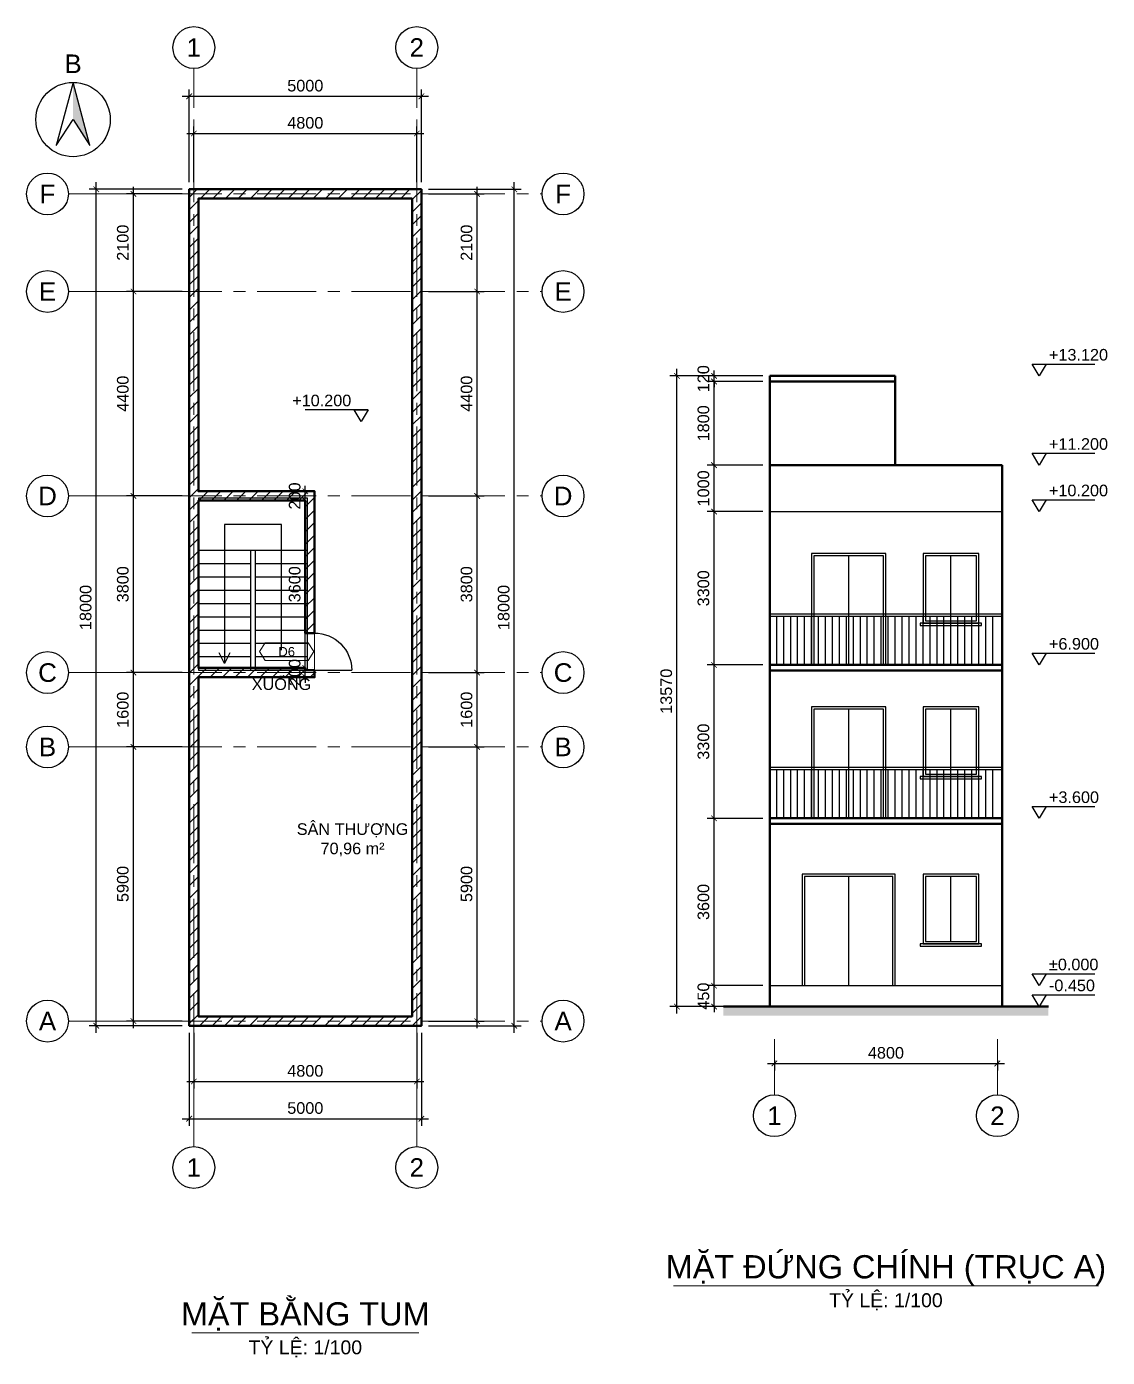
# Model space of a CAD drawing. Header units: millimetres. Extents: x -4035 to 257357, y -7136 to 22735.
# Drawn here: x 44500 to 67768, y -7136 to 21500 of the extents above; entities that cross this region are included whole.
import ezdxf
from ezdxf.enums import TextEntityAlignment as Align

# ---------------------------------------------------------------- set-up
doc = ezdxf.new("R2010")
doc.units = ezdxf.units.MM
doc.header["$LTSCALE"] = 40
doc.linetypes.add('CENTER', pattern=[50.8, 31.75, -6.35, 6.35, -6.35])
for name, color, linetype, lineweight in [('A-ANNO-DIMS', 1, 'Continuous', 18), ('A-ANNO-ROOM', 7, 'Continuous', 25), ('A-ANNO-SYMB', 7, 'Continuous', 25), ('A-ANNO-TEXT', 7, 'Continuous', 18), ('A-DOOR', 3, 'Continuous', 25), ('A-ELEV', 7, 'Continuous', 25), ('A-ELEV-OTLN', 7, 'Continuous', 50), ('A-FLOR-STRS', 6, 'Continuous', 25), ('A-SECT-PATT', 8, 'Continuous', 9), ('A-WALL', 7, 'Continuous', 50), ('A-WALL-PATT', 8, 'Continuous', 9), ('S-GRID', 1, 'CENTER', 18), ('S-GRID-IDEN', 7, 'Continuous', 25)]:
    doc.layers.add(name, color=color, linetype=linetype, lineweight=lineweight)
doc.layers.add('A-AREA', color=30, linetype='Continuous', lineweight=9, plot=False)
doc.styles.add('MCP-ARIAL', font='arial.ttf')
doc.dimstyles.new('MCP-1-100', dxfattribs={"dimscale": 100, "dimtxt": 2.5, "dimasz": 1.2, "dimexe": 1.5, "dimexo": 1.5, "dimgap": 1, "dimtad": 1, "dimdec": 0, "dimdsep": 46, "dimtxsty": 'MCP-ARIAL', "dimblk": 'ARCHTICK', "dimblk1": 'ARCHTICK', "dimblk2": 'ARCHTICK', "dimcen": 0.09, "dimdle": 1.5, "dimclrd": 256, "dimclre": 256, "dimclrt": 256, "dimadec": 0, "dimazin": 0, "dimtfac": 1, "dimtdec": 4, "dimtix": 1, "dimtmove": 2, "dimatfit": 3, "dimfxl": 1, "dimtolj": 1, "dimtzin": 0, "dimarcsym": 0})

# ---------------------------------------------------------------- blocks, each defined once
blk = doc.blocks.new('MCP_CUA_DI_800')
blk.add_line((0, 0), (0, 800))
blk.add_arc((0, 0), 800, 359.9964, 90.0036)
at = {"style": 'MCP-ARIAL', "flags": 1}
for tag, p in [('MA', (400, -100)), ('LOAI', (400, -220)), ('RONG', (400, -340))]:
    blk.add_attdef(tag, p, '', height=80, dxfattribs=at)
blk = doc.blocks.new('MCP_THE_LG_3')
blk.add_lwpolyline([(-5.85, 0), (-4.65, 1.9), (4.65, 1.9), (5.85, 0), (4.65, -1.9), (-4.65, -1.9)], close=True)
at = {"style": 'MCP-ARIAL'}
blk.add_attdef('MA', text='', height=2, dxfattribs=at).set_placement((0, 0), align=Align.MIDDLE_CENTER)
blk = doc.blocks.new('_ArchTick')
at = {"color": 0, "linetype": 'ByBlock', "const_width": 0.15}
blk.add_lwpolyline([(-0.5, -0.5), (0.5, 0.5)], dxfattribs=at)
blk = doc.blocks.new('*D128')
at = {"layer": 'A-ANNO-DIMS', "lineweight": -2, "transparency": 16777216}
for p, q in [((48100, -150), (48100, -1350)), ((52900, -150), (52900, -1350)), ((47950, -1200), (53050, -1200))]:
    blk.add_line(p, q, dxfattribs=at)
at = {"layer": 'Defpoints', "color": 0, "transparency": 16777216}
for p in [(48100, 0), (52900, 0), (52900, -1200)]:
    blk.add_point(p, dxfattribs=at)
at = {"layer": 'A-ANNO-DIMS', "lineweight": -2, "transparency": 16777216, "xscale": 120, "yscale": 120, "zscale": 120, "rotation": 180}
blk.add_blockref('_ArchTick', (48100, -1200), dxfattribs=at)
at = {"layer": 'A-ANNO-DIMS', "lineweight": -2, "transparency": 16777216, "xscale": 120, "yscale": 120, "zscale": 120}
blk.add_blockref('_ArchTick', (52900, -1200), dxfattribs=at)
at = {"layer": 'A-ANNO-DIMS', "transparency": 16777216, "insert": (50500, -972), "char_height": 250, "attachment_point": 5, "style": 'MCP-ARIAL'}
blk.add_mtext('\\A1;4800', dxfattribs=at)
blk = doc.blocks.new('*D129')
at = {"layer": 'A-ANNO-DIMS', "lineweight": -2, "transparency": 16777216}
for p, q in [((48000, -150), (48000, -2150)), ((53000, -150), (53000, -2150)), ((47850, -2000), (53150, -2000))]:
    blk.add_line(p, q, dxfattribs=at)
at = {"layer": 'Defpoints', "color": 0, "transparency": 16777216}
for p in [(48000, 0), (53000, 0), (53000, -2000)]:
    blk.add_point(p, dxfattribs=at)
at = {"layer": 'A-ANNO-DIMS', "lineweight": -2, "transparency": 16777216, "xscale": 120, "yscale": 120, "zscale": 120, "rotation": 180}
blk.add_blockref('_ArchTick', (48000, -2000), dxfattribs=at)
at = {"layer": 'A-ANNO-DIMS', "lineweight": -2, "transparency": 16777216, "xscale": 120, "yscale": 120, "zscale": 120}
blk.add_blockref('_ArchTick', (53000, -2000), dxfattribs=at)
at = {"layer": 'A-ANNO-DIMS', "transparency": 16777216, "insert": (50500, -1772), "char_height": 250, "attachment_point": 5, "style": 'MCP-ARIAL'}
blk.add_mtext('\\A1;5000', dxfattribs=at)
blk = doc.blocks.new('*D130')
at = {"layer": 'A-ANNO-DIMS', "lineweight": -2, "transparency": 16777216}
for p, q in [((46800, -50), (46800, 6150)), ((47850, 6000), (46650, 6000)), ((47850, 100), (46650, 100))]:
    blk.add_line(p, q, dxfattribs=at)
at = {"layer": 'Defpoints', "color": 0, "transparency": 16777216}
for p in [(46800, 6000), (48000, 6000), (48000, 100)]:
    blk.add_point(p, dxfattribs=at)
at = {"layer": 'A-ANNO-DIMS', "lineweight": -2, "transparency": 16777216, "xscale": 120, "yscale": 120, "zscale": 120}
for p, rotation in [((46800, 6000), 90), ((46800, 100), 270)]:
    blk.add_blockref('_ArchTick', p, dxfattribs=dict(at, rotation=rotation))
at = {"layer": 'A-ANNO-DIMS', "transparency": 16777216, "insert": (46572, 3050), "char_height": 250, "attachment_point": 5, "rotation": 90, "style": 'MCP-ARIAL'}
blk.add_mtext('\\A1;5900', dxfattribs=at)
blk = doc.blocks.new('*D131')
at = {"layer": 'A-ANNO-DIMS', "lineweight": -2, "transparency": 16777216}
for p, q in [((46800, 5850), (46800, 7750)), ((47850, 7600), (46650, 7600)), ((47850, 6000), (46650, 6000))]:
    blk.add_line(p, q, dxfattribs=at)
at = {"layer": 'Defpoints', "color": 0, "transparency": 16777216}
for p in [(46800, 7600), (48000, 7600), (48000, 6000)]:
    blk.add_point(p, dxfattribs=at)
at = {"layer": 'A-ANNO-DIMS', "lineweight": -2, "transparency": 16777216, "xscale": 120, "yscale": 120, "zscale": 120}
for p, rotation in [((46800, 7600), 90), ((46800, 6000), 270)]:
    blk.add_blockref('_ArchTick', p, dxfattribs=dict(at, rotation=rotation))
at = {"layer": 'A-ANNO-DIMS', "transparency": 16777216, "insert": (46572, 6800), "char_height": 250, "attachment_point": 5, "rotation": 90, "style": 'MCP-ARIAL'}
blk.add_mtext('\\A1;1600', dxfattribs=at)
blk = doc.blocks.new('*D132')
at = {"layer": 'A-ANNO-DIMS', "lineweight": -2, "transparency": 16777216}
for p, q in [((46800, 7450), (46800, 11550)), ((47850, 11400), (46650, 11400)), ((47850, 7600), (46650, 7600))]:
    blk.add_line(p, q, dxfattribs=at)
at = {"layer": 'Defpoints', "color": 0, "transparency": 16777216}
for p in [(46800, 11400), (48000, 11400), (48000, 7600)]:
    blk.add_point(p, dxfattribs=at)
at = {"layer": 'A-ANNO-DIMS', "lineweight": -2, "transparency": 16777216, "xscale": 120, "yscale": 120, "zscale": 120}
for p, rotation in [((46800, 11400), 90), ((46800, 7600), 270)]:
    blk.add_blockref('_ArchTick', p, dxfattribs=dict(at, rotation=rotation))
at = {"layer": 'A-ANNO-DIMS', "transparency": 16777216, "insert": (46572, 9500), "char_height": 250, "attachment_point": 5, "rotation": 90, "style": 'MCP-ARIAL'}
blk.add_mtext('\\A1;3800', dxfattribs=at)
blk = doc.blocks.new('*D133')
at = {"layer": 'A-ANNO-DIMS', "lineweight": -2, "transparency": 16777216}
for p, q in [((47850, 15800), (46650, 15800)), ((46800, 11250), (46800, 15950)), ((47850, 11400), (46650, 11400))]:
    blk.add_line(p, q, dxfattribs=at)
at = {"layer": 'Defpoints', "color": 0, "transparency": 16777216}
for p in [(46800, 15800), (48000, 15800), (48000, 11400)]:
    blk.add_point(p, dxfattribs=at)
at = {"layer": 'A-ANNO-DIMS', "lineweight": -2, "transparency": 16777216, "xscale": 120, "yscale": 120, "zscale": 120}
for p, rotation in [((46800, 15800), 90), ((46800, 11400), 270)]:
    blk.add_blockref('_ArchTick', p, dxfattribs=dict(at, rotation=rotation))
at = {"layer": 'A-ANNO-DIMS', "transparency": 16777216, "insert": (46572, 13600), "char_height": 250, "attachment_point": 5, "rotation": 90, "style": 'MCP-ARIAL'}
blk.add_mtext('\\A1;4400', dxfattribs=at)
blk = doc.blocks.new('*D134')
at = {"layer": 'A-ANNO-DIMS', "lineweight": -2, "transparency": 16777216}
for p, q in [((46800, 15650), (46800, 18050)), ((47850, 17900), (46650, 17900)), ((47850, 15800), (46650, 15800))]:
    blk.add_line(p, q, dxfattribs=at)
at = {"layer": 'Defpoints', "color": 0, "transparency": 16777216}
for p in [(46800, 17900), (48000, 17900), (48000, 15800)]:
    blk.add_point(p, dxfattribs=at)
at = {"layer": 'A-ANNO-DIMS', "lineweight": -2, "transparency": 16777216, "xscale": 120, "yscale": 120, "zscale": 120}
for p, rotation in [((46800, 17900), 90), ((46800, 15800), 270)]:
    blk.add_blockref('_ArchTick', p, dxfattribs=dict(at, rotation=rotation))
at = {"layer": 'A-ANNO-DIMS', "transparency": 16777216, "insert": (46572, 16850), "char_height": 250, "attachment_point": 5, "rotation": 90, "style": 'MCP-ARIAL'}
blk.add_mtext('\\A1;2100', dxfattribs=at)
blk = doc.blocks.new('*D135')
at = {"layer": 'A-ANNO-DIMS', "lineweight": -2, "transparency": 16777216}
for p, q in [((46000, -150), (46000, 18150)), ((47850, 18000), (45850, 18000)), ((47850, 0), (45850, 0))]:
    blk.add_line(p, q, dxfattribs=at)
at = {"layer": 'Defpoints', "color": 0, "transparency": 16777216}
for p in [(46000, 18000), (48000, 18000), (48000, 0)]:
    blk.add_point(p, dxfattribs=at)
at = {"layer": 'A-ANNO-DIMS', "lineweight": -2, "transparency": 16777216, "xscale": 120, "yscale": 120, "zscale": 120}
for p, rotation in [((46000, 18000), 90), ((46000, 0), 270)]:
    blk.add_blockref('_ArchTick', p, dxfattribs=dict(at, rotation=rotation))
at = {"layer": 'A-ANNO-DIMS', "transparency": 16777216, "insert": (45772, 9000), "char_height": 250, "attachment_point": 5, "rotation": 90, "style": 'MCP-ARIAL'}
blk.add_mtext('\\A1;18000', dxfattribs=at)
blk = doc.blocks.new('*D136')
at = {"layer": 'A-ANNO-DIMS', "lineweight": -2, "transparency": 16777216}
for p, q in [((47950, 19200), (53050, 19200)), ((48100, 18150), (48100, 19350)), ((52900, 18150), (52900, 19350))]:
    blk.add_line(p, q, dxfattribs=at)
at = {"layer": 'Defpoints', "color": 0, "transparency": 16777216}
for p in [(52900, 19200), (48100, 18000), (52900, 18000)]:
    blk.add_point(p, dxfattribs=at)
at = {"layer": 'A-ANNO-DIMS', "lineweight": -2, "transparency": 16777216, "xscale": 120, "yscale": 120, "zscale": 120, "rotation": 180}
blk.add_blockref('_ArchTick', (48100, 19200), dxfattribs=at)
at = {"layer": 'A-ANNO-DIMS', "lineweight": -2, "transparency": 16777216, "xscale": 120, "yscale": 120, "zscale": 120}
blk.add_blockref('_ArchTick', (52900, 19200), dxfattribs=at)
at = {"layer": 'A-ANNO-DIMS', "transparency": 16777216, "insert": (50500, 19428), "char_height": 250, "attachment_point": 5, "style": 'MCP-ARIAL'}
blk.add_mtext('\\A1;4800', dxfattribs=at)
blk = doc.blocks.new('*D137')
at = {"layer": 'A-ANNO-DIMS', "lineweight": -2, "transparency": 16777216}
for p, q in [((48000, 18150), (48000, 20150)), ((53000, 18150), (53000, 20150)), ((47850, 20000), (53150, 20000))]:
    blk.add_line(p, q, dxfattribs=at)
at = {"layer": 'Defpoints', "color": 0, "transparency": 16777216}
for p in [(53000, 20000), (48000, 18000), (53000, 18000)]:
    blk.add_point(p, dxfattribs=at)
at = {"layer": 'A-ANNO-DIMS', "lineweight": -2, "transparency": 16777216, "xscale": 120, "yscale": 120, "zscale": 120, "rotation": 180}
blk.add_blockref('_ArchTick', (48000, 20000), dxfattribs=at)
at = {"layer": 'A-ANNO-DIMS', "lineweight": -2, "transparency": 16777216, "xscale": 120, "yscale": 120, "zscale": 120}
blk.add_blockref('_ArchTick', (53000, 20000), dxfattribs=at)
at = {"layer": 'A-ANNO-DIMS', "transparency": 16777216, "insert": (50500, 20228), "char_height": 250, "attachment_point": 5, "style": 'MCP-ARIAL'}
blk.add_mtext('\\A1;5000', dxfattribs=at)
blk = doc.blocks.new('*D138')
at = {"layer": 'A-ANNO-DIMS', "lineweight": -2, "transparency": 16777216}
for p, q in [((54200, -50), (54200, 6150)), ((53150, 6000), (54350, 6000)), ((53150, 100), (54350, 100))]:
    blk.add_line(p, q, dxfattribs=at)
at = {"layer": 'Defpoints', "color": 0, "transparency": 16777216}
for p in [(53000, 6000), (54200, 6000), (53000, 100)]:
    blk.add_point(p, dxfattribs=at)
at = {"layer": 'A-ANNO-DIMS', "lineweight": -2, "transparency": 16777216, "xscale": 120, "yscale": 120, "zscale": 120}
for p, rotation in [((54200, 6000), 90), ((54200, 100), 270)]:
    blk.add_blockref('_ArchTick', p, dxfattribs=dict(at, rotation=rotation))
at = {"layer": 'A-ANNO-DIMS', "transparency": 16777216, "insert": (53972, 3050), "char_height": 250, "attachment_point": 5, "rotation": 90, "style": 'MCP-ARIAL'}
blk.add_mtext('\\A1;5900', dxfattribs=at)
blk = doc.blocks.new('*D139')
at = {"layer": 'A-ANNO-DIMS', "lineweight": -2, "transparency": 16777216}
for p, q in [((54200, 5850), (54200, 7750)), ((53150, 7600), (54350, 7600)), ((53150, 6000), (54350, 6000))]:
    blk.add_line(p, q, dxfattribs=at)
at = {"layer": 'Defpoints', "color": 0, "transparency": 16777216}
for p in [(53000, 7600), (54200, 7600), (53000, 6000)]:
    blk.add_point(p, dxfattribs=at)
at = {"layer": 'A-ANNO-DIMS', "lineweight": -2, "transparency": 16777216, "xscale": 120, "yscale": 120, "zscale": 120}
for p, rotation in [((54200, 7600), 90), ((54200, 6000), 270)]:
    blk.add_blockref('_ArchTick', p, dxfattribs=dict(at, rotation=rotation))
at = {"layer": 'A-ANNO-DIMS', "transparency": 16777216, "insert": (53972, 6800), "char_height": 250, "attachment_point": 5, "rotation": 90, "style": 'MCP-ARIAL'}
blk.add_mtext('\\A1;1600', dxfattribs=at)
blk = doc.blocks.new('*D140')
at = {"layer": 'A-ANNO-DIMS', "lineweight": -2, "transparency": 16777216}
for p, q in [((54200, 7450), (54200, 11550)), ((53150, 11400), (54350, 11400)), ((53150, 7600), (54350, 7600))]:
    blk.add_line(p, q, dxfattribs=at)
at = {"layer": 'Defpoints', "color": 0, "transparency": 16777216}
for p in [(53000, 11400), (54200, 11400), (53000, 7600)]:
    blk.add_point(p, dxfattribs=at)
at = {"layer": 'A-ANNO-DIMS', "lineweight": -2, "transparency": 16777216, "xscale": 120, "yscale": 120, "zscale": 120}
for p, rotation in [((54200, 11400), 90), ((54200, 7600), 270)]:
    blk.add_blockref('_ArchTick', p, dxfattribs=dict(at, rotation=rotation))
at = {"layer": 'A-ANNO-DIMS', "transparency": 16777216, "insert": (53972, 9500), "char_height": 250, "attachment_point": 5, "rotation": 90, "style": 'MCP-ARIAL'}
blk.add_mtext('\\A1;3800', dxfattribs=at)
blk = doc.blocks.new('*D141')
at = {"layer": 'A-ANNO-DIMS', "lineweight": -2, "transparency": 16777216}
for p, q in [((53150, 15800), (54350, 15800)), ((54200, 11250), (54200, 15950)), ((53150, 11400), (54350, 11400))]:
    blk.add_line(p, q, dxfattribs=at)
at = {"layer": 'Defpoints', "color": 0, "transparency": 16777216}
for p in [(53000, 15800), (54200, 15800), (53000, 11400)]:
    blk.add_point(p, dxfattribs=at)
at = {"layer": 'A-ANNO-DIMS', "lineweight": -2, "transparency": 16777216, "xscale": 120, "yscale": 120, "zscale": 120}
for p, rotation in [((54200, 15800), 90), ((54200, 11400), 270)]:
    blk.add_blockref('_ArchTick', p, dxfattribs=dict(at, rotation=rotation))
at = {"layer": 'A-ANNO-DIMS', "transparency": 16777216, "insert": (53972, 13600), "char_height": 250, "attachment_point": 5, "rotation": 90, "style": 'MCP-ARIAL'}
blk.add_mtext('\\A1;4400', dxfattribs=at)
blk = doc.blocks.new('*D142')
at = {"layer": 'A-ANNO-DIMS', "lineweight": -2, "transparency": 16777216}
for p, q in [((54200, 15650), (54200, 18050)), ((53150, 17900), (54350, 17900)), ((53150, 15800), (54350, 15800))]:
    blk.add_line(p, q, dxfattribs=at)
at = {"layer": 'Defpoints', "color": 0, "transparency": 16777216}
for p in [(53000, 17900), (54200, 17900), (53000, 15800)]:
    blk.add_point(p, dxfattribs=at)
at = {"layer": 'A-ANNO-DIMS', "lineweight": -2, "transparency": 16777216, "xscale": 120, "yscale": 120, "zscale": 120}
for p, rotation in [((54200, 17900), 90), ((54200, 15800), 270)]:
    blk.add_blockref('_ArchTick', p, dxfattribs=dict(at, rotation=rotation))
at = {"layer": 'A-ANNO-DIMS', "transparency": 16777216, "insert": (53972, 16850), "char_height": 250, "attachment_point": 5, "rotation": 90, "style": 'MCP-ARIAL'}
blk.add_mtext('\\A1;2100', dxfattribs=at)
blk = doc.blocks.new('*D143')
at = {"layer": 'A-ANNO-DIMS', "lineweight": -2, "transparency": 16777216}
for p, q in [((55000, -150), (55000, 18150)), ((53150, 18000), (55150, 18000)), ((53150, 0), (55150, 0))]:
    blk.add_line(p, q, dxfattribs=at)
at = {"layer": 'Defpoints', "color": 0, "transparency": 16777216}
for p in [(53000, 18000), (55000, 18000), (53000, 0)]:
    blk.add_point(p, dxfattribs=at)
at = {"layer": 'A-ANNO-DIMS', "lineweight": -2, "transparency": 16777216, "xscale": 120, "yscale": 120, "zscale": 120}
for p, rotation in [((55000, 18000), 90), ((55000, 0), 270)]:
    blk.add_blockref('_ArchTick', p, dxfattribs=dict(at, rotation=rotation))
at = {"layer": 'A-ANNO-DIMS', "transparency": 16777216, "insert": (54772, 9000), "char_height": 250, "attachment_point": 5, "rotation": 90, "style": 'MCP-ARIAL'}
blk.add_mtext('\\A1;18000', dxfattribs=at)
blk = doc.blocks.new('*D144')
at = {"layer": 'A-ANNO-DIMS', "lineweight": -2, "transparency": 16777216}
for p, q in [((50500, 7700), (50500, 7820)), ((50500, 7500), (50500, 7700)), ((50500, 7500), (50500, 7380)), ((50650, 7700), (50650, 7700)), ((50650, 7500), (50650, 7500))]:
    blk.add_line(p, q, dxfattribs=at)
at = {"layer": 'Defpoints', "color": 0, "transparency": 16777216}
for p in [(50500, 7700), (50500, 7700), (50500, 7500)]:
    blk.add_point(p, dxfattribs=at)
at = {"layer": 'A-ANNO-DIMS', "lineweight": -2, "transparency": 16777216, "xscale": 120, "yscale": 120, "zscale": 120}
for p, rotation in [((50500, 7700), 270), ((50500, 7500), 90)]:
    blk.add_blockref('_ArchTick', p, dxfattribs=dict(at, rotation=rotation))
at = {"layer": 'A-ANNO-DIMS', "transparency": 16777216, "insert": (50272, 7600), "char_height": 250, "attachment_point": 5, "rotation": 90, "style": 'MCP-ARIAL'}
blk.add_mtext('\\A1;200', dxfattribs=at)
blk = doc.blocks.new('*D145')
at = {"layer": 'A-ANNO-DIMS', "lineweight": -2, "transparency": 16777216}
for p, q in [((50500, 7550), (50500, 11450)), ((50650, 11300), (50650, 11300)), ((50650, 7700), (50650, 7700))]:
    blk.add_line(p, q, dxfattribs=at)
at = {"layer": 'Defpoints', "color": 0, "transparency": 16777216}
for p in [(50500, 11300), (50500, 11300), (50500, 7700)]:
    blk.add_point(p, dxfattribs=at)
at = {"layer": 'A-ANNO-DIMS', "lineweight": -2, "transparency": 16777216, "xscale": 120, "yscale": 120, "zscale": 120}
for p, rotation in [((50500, 11300), 90), ((50500, 7700), 270)]:
    blk.add_blockref('_ArchTick', p, dxfattribs=dict(at, rotation=rotation))
at = {"layer": 'A-ANNO-DIMS', "transparency": 16777216, "insert": (50272, 9500), "char_height": 250, "attachment_point": 5, "rotation": 90, "style": 'MCP-ARIAL'}
blk.add_mtext('\\A1;3600', dxfattribs=at)
blk = doc.blocks.new('*D146')
at = {"layer": 'A-ANNO-DIMS', "lineweight": -2, "transparency": 16777216}
for p, q in [((50500, 11500), (50500, 11620)), ((50500, 11300), (50500, 11500)), ((50650, 11500), (50650, 11500)), ((50500, 11300), (50500, 11180)), ((50650, 11300), (50650, 11300))]:
    blk.add_line(p, q, dxfattribs=at)
at = {"layer": 'Defpoints', "color": 0, "transparency": 16777216}
for p in [(50500, 11500), (50500, 11500), (50500, 11300)]:
    blk.add_point(p, dxfattribs=at)
at = {"layer": 'A-ANNO-DIMS', "lineweight": -2, "transparency": 16777216, "xscale": 120, "yscale": 120, "zscale": 120}
for p, rotation in [((50500, 11500), 270), ((50500, 11300), 90)]:
    blk.add_blockref('_ArchTick', p, dxfattribs=dict(at, rotation=rotation))
at = {"layer": 'A-ANNO-DIMS', "transparency": 16777216, "insert": (50272, 11400), "char_height": 250, "attachment_point": 5, "rotation": 90, "style": 'MCP-ARIAL'}
blk.add_mtext('\\A1;200', dxfattribs=at)
blk = doc.blocks.new('MCP_TRUC')
blk.add_circle((0, 0), 4.5)
at = {"style": 'MCP-ARIAL'}
blk.add_attdef('SO', text='', height=4, dxfattribs=at).set_placement((0, 0), align=Align.MIDDLE_CENTER)
blk = doc.blocks.new('MCP_COTE_TRAI')
blk.add_line((1.5, 2.55), (-12, 2.55))
blk.add_lwpolyline([(0, 0), (-1.5, 2.55), (1.5, 2.55)], close=True)
at = {"style": 'MCP-ARIAL'}
blk.add_attdef('COTE', text='', height=2.5, dxfattribs=at).set_placement((-2.1, 3.3), align=Align.RIGHT)
blk = doc.blocks.new('MCP_HUONG_BAC')
blk.add_hatch(color=256).paths.add_polyline_path([(0, 8), (0, 0), (3.6, -5.6)], flags=16)
blk.add_lwpolyline([(0, 8), (-3.6, -5.6), (0, 0), (3.6, -5.6)], close=True)
blk.add_circle((0, 0), 8)
at = {"style": 'MCP-ARIAL'}
blk.add_attdef('KY_HIEU', text='', height=4, dxfattribs=at).set_placement((0, 12), align=Align.MIDDLE_CENTER)
blk = doc.blocks.new('MCP_COTE')
blk.add_line((-1.5, 2.55), (12, 2.55))
blk.add_lwpolyline([(0, 0), (-1.5, 2.55), (1.5, 2.55)], close=True)
at = {"style": 'MCP-ARIAL'}
blk.add_attdef('COTE', (2.1, 3.3), '', height=2.5, dxfattribs=at)
blk = doc.blocks.new('*D148')
at = {"layer": 'A-ANNO-DIMS', "lineweight": -2, "transparency": 16777216}
for p, q in [((60350, 863), (59150, 863)), ((59300, 863), (59300, 983)), ((59300, 413), (59300, 863)), ((60350, 413), (59150, 413)), ((59300, 413), (59300, 293))]:
    blk.add_line(p, q, dxfattribs=at)
at = {"layer": 'Defpoints', "color": 0, "transparency": 16777216}
for p in [(59300, 863), (60500, 863), (60500, 413)]:
    blk.add_point(p, dxfattribs=at)
at = {"layer": 'A-ANNO-DIMS', "lineweight": -2, "transparency": 16777216, "xscale": 120, "yscale": 120, "zscale": 120}
for p, rotation in [((59300, 863), 270), ((59300, 413), 90)]:
    blk.add_blockref('_ArchTick', p, dxfattribs=dict(at, rotation=rotation))
at = {"layer": 'A-ANNO-DIMS', "transparency": 16777216, "insert": (59072, 638), "char_height": 250, "attachment_point": 5, "rotation": 90, "style": 'MCP-ARIAL'}
blk.add_mtext('\\A1;450', dxfattribs=at)
blk = doc.blocks.new('*D149')
at = {"layer": 'A-ANNO-DIMS', "lineweight": -2, "transparency": 16777216}
for p, q in [((59300, 713), (59300, 4613)), ((60350, 4463), (59150, 4463)), ((60350, 863), (59150, 863))]:
    blk.add_line(p, q, dxfattribs=at)
at = {"layer": 'Defpoints', "color": 0, "transparency": 16777216}
for p in [(59300, 4463), (60500, 4463), (60500, 863)]:
    blk.add_point(p, dxfattribs=at)
at = {"layer": 'A-ANNO-DIMS', "lineweight": -2, "transparency": 16777216, "xscale": 120, "yscale": 120, "zscale": 120}
for p, rotation in [((59300, 4463), 90), ((59300, 863), 270)]:
    blk.add_blockref('_ArchTick', p, dxfattribs=dict(at, rotation=rotation))
at = {"layer": 'A-ANNO-DIMS', "transparency": 16777216, "insert": (59072, 2663), "char_height": 250, "attachment_point": 5, "rotation": 90, "style": 'MCP-ARIAL'}
blk.add_mtext('\\A1;3600', dxfattribs=at)
blk = doc.blocks.new('*D150')
at = {"layer": 'A-ANNO-DIMS', "lineweight": -2, "transparency": 16777216}
for p, q in [((60350, 7763), (59150, 7763)), ((59300, 4313), (59300, 7913)), ((60350, 4463), (59150, 4463))]:
    blk.add_line(p, q, dxfattribs=at)
at = {"layer": 'Defpoints', "color": 0, "transparency": 16777216}
for p in [(59300, 7763), (60500, 7763), (60500, 4463)]:
    blk.add_point(p, dxfattribs=at)
at = {"layer": 'A-ANNO-DIMS', "lineweight": -2, "transparency": 16777216, "xscale": 120, "yscale": 120, "zscale": 120}
for p, rotation in [((59300, 7763), 90), ((59300, 4463), 270)]:
    blk.add_blockref('_ArchTick', p, dxfattribs=dict(at, rotation=rotation))
at = {"layer": 'A-ANNO-DIMS', "transparency": 16777216, "insert": (59072, 6113), "char_height": 250, "attachment_point": 5, "rotation": 90, "style": 'MCP-ARIAL'}
blk.add_mtext('\\A1;3300', dxfattribs=at)
blk = doc.blocks.new('*D151')
at = {"layer": 'A-ANNO-DIMS', "lineweight": -2, "transparency": 16777216}
for p, q in [((59300, 7613), (59300, 11213)), ((60350, 11063), (59150, 11063)), ((60350, 7763), (59150, 7763))]:
    blk.add_line(p, q, dxfattribs=at)
at = {"layer": 'Defpoints', "color": 0, "transparency": 16777216}
for p in [(59300, 11063), (60500, 11063), (60500, 7763)]:
    blk.add_point(p, dxfattribs=at)
at = {"layer": 'A-ANNO-DIMS', "lineweight": -2, "transparency": 16777216, "xscale": 120, "yscale": 120, "zscale": 120}
for p, rotation in [((59300, 11063), 90), ((59300, 7763), 270)]:
    blk.add_blockref('_ArchTick', p, dxfattribs=dict(at, rotation=rotation))
at = {"layer": 'A-ANNO-DIMS', "transparency": 16777216, "insert": (59072, 9413), "char_height": 250, "attachment_point": 5, "rotation": 90, "style": 'MCP-ARIAL'}
blk.add_mtext('\\A1;3300', dxfattribs=at)
blk = doc.blocks.new('*D152')
at = {"layer": 'A-ANNO-DIMS', "lineweight": -2, "transparency": 16777216}
for p, q in [((60350, 12063), (59150, 12063)), ((59300, 10913), (59300, 12213)), ((60350, 11063), (59150, 11063))]:
    blk.add_line(p, q, dxfattribs=at)
at = {"layer": 'Defpoints', "color": 0, "transparency": 16777216}
for p in [(59300, 12063), (60500, 12063), (60500, 11063)]:
    blk.add_point(p, dxfattribs=at)
at = {"layer": 'A-ANNO-DIMS', "lineweight": -2, "transparency": 16777216, "xscale": 120, "yscale": 120, "zscale": 120}
for p, rotation in [((59300, 12063), 90), ((59300, 11063), 270)]:
    blk.add_blockref('_ArchTick', p, dxfattribs=dict(at, rotation=rotation))
at = {"layer": 'A-ANNO-DIMS', "transparency": 16777216, "insert": (59072, 11563), "char_height": 250, "attachment_point": 5, "rotation": 90, "style": 'MCP-ARIAL'}
blk.add_mtext('\\A1;1000', dxfattribs=at)
blk = doc.blocks.new('*D153')
at = {"layer": 'A-ANNO-DIMS', "lineweight": -2, "transparency": 16777216}
for p, q in [((60350, 13863), (59150, 13863)), ((59300, 11913), (59300, 14013)), ((60350, 12063), (59150, 12063))]:
    blk.add_line(p, q, dxfattribs=at)
at = {"layer": 'Defpoints', "color": 0, "transparency": 16777216}
for p in [(59300, 13863), (60500, 13863), (60500, 12063)]:
    blk.add_point(p, dxfattribs=at)
at = {"layer": 'A-ANNO-DIMS', "lineweight": -2, "transparency": 16777216, "xscale": 120, "yscale": 120, "zscale": 120}
for p, rotation in [((59300, 13863), 90), ((59300, 12063), 270)]:
    blk.add_blockref('_ArchTick', p, dxfattribs=dict(at, rotation=rotation))
at = {"layer": 'A-ANNO-DIMS', "transparency": 16777216, "insert": (59072, 12963), "char_height": 250, "attachment_point": 5, "rotation": 90, "style": 'MCP-ARIAL'}
blk.add_mtext('\\A1;1800', dxfattribs=at)
blk = doc.blocks.new('*D154')
at = {"layer": 'A-ANNO-DIMS', "lineweight": -2, "transparency": 16777216}
for p, q in [((59300, 13983), (59300, 14103)), ((60350, 13983), (59150, 13983)), ((60350, 13863), (59150, 13863)), ((59300, 13863), (59300, 13983)), ((59300, 13863), (59300, 13743))]:
    blk.add_line(p, q, dxfattribs=at)
at = {"layer": 'Defpoints', "color": 0, "transparency": 16777216}
for p in [(59300, 13983), (60500, 13983), (60500, 13863)]:
    blk.add_point(p, dxfattribs=at)
at = {"layer": 'A-ANNO-DIMS', "lineweight": -2, "transparency": 16777216, "xscale": 120, "yscale": 120, "zscale": 120}
for p, rotation in [((59300, 13983), 270), ((59300, 13863), 90)]:
    blk.add_blockref('_ArchTick', p, dxfattribs=dict(at, rotation=rotation))
at = {"layer": 'A-ANNO-DIMS', "transparency": 16777216, "insert": (59072, 13923), "char_height": 250, "attachment_point": 5, "rotation": 90, "style": 'MCP-ARIAL'}
blk.add_mtext('\\A1;120', dxfattribs=at)
blk = doc.blocks.new('*D155')
at = {"layer": 'A-ANNO-DIMS', "lineweight": -2, "transparency": 16777216}
for p, q in [((58500, 263), (58500, 14133)), ((60350, 13983), (58350, 13983)), ((60350, 413), (58350, 413))]:
    blk.add_line(p, q, dxfattribs=at)
at = {"layer": 'Defpoints', "color": 0, "transparency": 16777216}
for p in [(58500, 13983), (60500, 13983), (60500, 413)]:
    blk.add_point(p, dxfattribs=at)
at = {"layer": 'A-ANNO-DIMS', "lineweight": -2, "transparency": 16777216, "xscale": 120, "yscale": 120, "zscale": 120}
for p, rotation in [((58500, 13983), 90), ((58500, 413), 270)]:
    blk.add_blockref('_ArchTick', p, dxfattribs=dict(at, rotation=rotation))
at = {"layer": 'A-ANNO-DIMS', "transparency": 16777216, "insert": (58272, 7198), "char_height": 250, "attachment_point": 5, "rotation": 90, "style": 'MCP-ARIAL'}
blk.add_mtext('\\A1;13570', dxfattribs=at)
blk = doc.blocks.new('*D156')
at = {"layer": 'A-ANNO-DIMS', "lineweight": -2, "transparency": 16777216}
for p, q in [((60450, -812), (65550, -812)), ((60600, -737), (60600, -962)), ((65400, -737), (65400, -962))]:
    blk.add_line(p, q, dxfattribs=at)
at = {"layer": 'Defpoints', "color": 0, "transparency": 16777216}
for p in [(60600, -587), (65400, -587), (65400, -812)]:
    blk.add_point(p, dxfattribs=at)
at = {"layer": 'A-ANNO-DIMS', "lineweight": -2, "transparency": 16777216, "xscale": 120, "yscale": 120, "zscale": 120, "rotation": 180}
blk.add_blockref('_ArchTick', (60600, -812), dxfattribs=at)
at = {"layer": 'A-ANNO-DIMS', "lineweight": -2, "transparency": 16777216, "xscale": 120, "yscale": 120, "zscale": 120}
blk.add_blockref('_ArchTick', (65400, -812), dxfattribs=at)
at = {"layer": 'A-ANNO-DIMS', "transparency": 16777216, "insert": (63000, -584), "char_height": 250, "attachment_point": 5, "style": 'MCP-ARIAL'}
blk.add_mtext('\\A1;4800', dxfattribs=at)

msp = doc.modelspace()

# ---------------------------------------------------------------- hatches: boundary and pattern name
at = {"layer": 'A-SECT-PATT'}
h = msp.add_hatch(dxfattribs=at)
h.set_pattern_fill('EARTH', color=256, scale=15, style=0)
h.paths.add_polyline_path([(59500, 413.492), (66500, 413.492), (66500, 213.492), (59500, 213.492)], flags=16)
at = {"layer": 'A-WALL-PATT'}
h = msp.add_hatch(dxfattribs=at)
h.set_pattern_fill('ANSI31', color=256, scale=60, style=0)
h.paths.add_polyline_path([(53000, 18000), (48000, 18000), (48000, 0), (53000, 0)], flags=16)
h.paths.add_polyline_path([(50500, 8450), (50700, 8450), (50700, 11500), (48200, 11500), (48200, 17800), (52800, 17800), (52800, 200), (48200, 200), (48200, 7500), (50700, 7500), (50700, 7650), (50499, 7650), (50499, 7700), (48200, 7700), (48200, 11300), (50500, 11300)], flags=16)

# ---------------------------------------------------------------- linework, layer by layer
at = {"layer": 'A-ANNO-TEXT'}
for p, q in [((58425, -5596.51), (67575, -5596.51)), ((48055, -6610), (52945, -6610))]:
    msp.add_line(p, q, dxfattribs=at)
at = {"layer": 'A-AREA'}
for points in [[(48200, 17800), (52800, 17800), (52800, 200), (48200, 200), (48200, 7500), (50700, 7500), (50700, 11500), (48200, 11500)], [(48200, 11300), (50500, 11300), (50500, 7700), (48200, 7700)]]:
    msp.add_lwpolyline(points, close=True, dxfattribs=at)
at = {"layer": 'A-ELEV'}
for p, q in [((60500, 11063.492), (63200, 11063.492)), ((60500, 11063.492), (65500, 11063.492)), ((63000, 10163.492), (61400, 10163.492)), ((61400, 10163.492), (61400, 7763.492)), ((62950, 10113.492), (61450, 10113.492)), ((61450, 10113.492), (61450, 7763.492)), ((62200, 7763.492), (62200, 10113.492)), ((62950, 7763.492), (62950, 10113.492)), ((63000, 7763.492), (63000, 10163.492)), ((65000, 10163.492), (63800, 10163.492)), ((63800, 10163.492), (63800, 8663.492)), ((64950, 10113.492), (63850, 10113.492)), ((63850, 10113.492), (63850, 8713.492)), ((64400, 8713.492), (64400, 10113.492)), ((64950, 8713.492), (64950, 10113.492)), ((65000, 8663.492), (65000, 10163.492)), ((60500, 8863.492), (65500, 8863.492)), ((60500, 7763.492), (60500, 8863.492)), ((60500, 8813.492), (65500, 8813.492)), ((60650, 7763.492), (60650, 8813.492)), ((60800, 7763.492), (60800, 8813.492)), ((60950, 7763.492), (60950, 8813.492)), ((61100, 7763.492), (61100, 8813.492)), ((61250, 7763.492), (61250, 8813.492)), ((61400, 7763.492), (61400, 8813.492)), ((61550, 7763.492), (61550, 8813.492)), ((61700, 7763.492), (61700, 8813.492)), ((61850, 7763.492), (61850, 8813.492)), ((62000, 7763.492), (62000, 8813.492)), ((62150, 7763.492), (62150, 8813.492)), ((62300, 7763.492), (62300, 8813.492)), ((62450, 7763.492), (62450, 8813.492)), ((62600, 7763.492), (62600, 8813.492)), ((62750, 7763.492), (62750, 8813.492)), ((62900, 7763.492), (62900, 8813.492)), ((63050, 7763.492), (63050, 8813.492)), ((63200, 7763.492), (63200, 8813.492)), ((63350, 7763.492), (63350, 8813.492)), ((63500, 7763.492), (63500, 8813.492)), ((63650, 7763.492), (63650, 8813.492)), ((65060, 8663.492), (63740, 8663.492)), ((63740, 8663.492), (63740, 8613.492)), ((63740, 8613.492), (65060, 8613.492)), ((63800, 7763.492), (63800, 8813.492)), ((63800, 8663.492), (65000, 8663.492)), ((63850, 8713.492), (64950, 8713.492)), ((63950, 7763.492), (63950, 8813.492)), ((64100, 7763.492), (64100, 8813.492)), ((64250, 7763.492), (64250, 8813.492)), ((64400, 7763.492), (64400, 8813.492)), ((64550, 7763.492), (64550, 8813.492)), ((64700, 7763.492), (64700, 8813.492)), ((64850, 7763.492), (64850, 8813.492)), ((65000, 7763.492), (65000, 8813.492)), ((65060, 8613.492), (65060, 8663.492)), ((65150, 7763.492), (65150, 8813.492)), ((65300, 7763.492), (65300, 8813.492)), ((65500, 7763.492), (65500, 8863.492)), ((61400, 7763.492), (63000, 7763.492)), ((61450, 7763.492), (62950, 7763.492)), ((63000, 6863.492), (61400, 6863.492)), ((61400, 6863.492), (61400, 4463.492)), ((62950, 6813.492), (61450, 6813.492)), ((61450, 6813.492), (61450, 4463.492)), ((62200, 4463.492), (62200, 6813.492)), ((62950, 4463.492), (62950, 6813.492)), ((63000, 4463.492), (63000, 6863.492)), ((65000, 6863.492), (63800, 6863.492)), ((63800, 6863.492), (63800, 5363.492)), ((64950, 6813.492), (63850, 6813.492)), ((63850, 6813.492), (63850, 5413.492)), ((64400, 5413.492), (64400, 6813.492)), ((64950, 5413.492), (64950, 6813.492)), ((65000, 5363.492), (65000, 6863.492)), ((60500, 5563.492), (65500, 5563.492)), ((60500, 4463.492), (60500, 5563.492)), ((60500, 5513.492), (65500, 5513.492)), ((60650, 4463.492), (60650, 5513.492)), ((60800, 4463.492), (60800, 5513.492)), ((60950, 4463.492), (60950, 5513.492)), ((61100, 4463.492), (61100, 5513.492)), ((61250, 4463.492), (61250, 5513.492)), ((61400, 4463.492), (61400, 5513.492)), ((61550, 4463.492), (61550, 5513.492)), ((61700, 4463.492), (61700, 5513.492)), ((61850, 4463.492), (61850, 5513.492)), ((62000, 4463.492), (62000, 5513.492)), ((62150, 4463.492), (62150, 5513.492)), ((62300, 4463.492), (62300, 5513.492)), ((62450, 4463.492), (62450, 5513.492)), ((62600, 4463.492), (62600, 5513.492)), ((62750, 4463.492), (62750, 5513.492)), ((62900, 4463.492), (62900, 5513.492)), ((63050, 4463.492), (63050, 5513.492)), ((63200, 4463.492), (63200, 5513.492)), ((63350, 4463.492), (63350, 5513.492)), ((63500, 4463.492), (63500, 5513.492)), ((63650, 4463.492), (63650, 5513.492)), ((63800, 4463.492), (63800, 5513.492)), ((63950, 4463.492), (63950, 5513.492)), ((64100, 4463.492), (64100, 5513.492)), ((64250, 4463.492), (64250, 5513.492)), ((64400, 4463.492), (64400, 5513.492)), ((64550, 4463.492), (64550, 5513.492)), ((64700, 4463.492), (64700, 5513.492)), ((64850, 4463.492), (64850, 5513.492)), ((65000, 4463.492), (65000, 5513.492)), ((65150, 4463.492), (65150, 5513.492)), ((65300, 4463.492), (65300, 5513.492)), ((65500, 4463.492), (65500, 5563.492)), ((65060, 5363.492), (63740, 5363.492)), ((63740, 5363.492), (63740, 5313.492)), ((63740, 5313.492), (65060, 5313.492)), ((63800, 5363.492), (65000, 5363.492)), ((63850, 5413.492), (64950, 5413.492)), ((65060, 5313.492), (65060, 5363.492)), ((61400, 4463.492), (63000, 4463.492)), ((61450, 4463.492), (62950, 4463.492)), ((63200, 3263.492), (61200, 3263.492)), ((61200, 3263.492), (61200, 863.492)), ((63150, 3213.492), (61250, 3213.492)), ((61250, 3213.492), (61250, 863.492)), ((62200, 863.492), (62200, 3213.492)), ((63150, 863.492), (63150, 3213.492)), ((63200, 863.492), (63200, 3263.492)), ((65000, 3263.492), (63800, 3263.492)), ((63800, 3263.492), (63800, 1763.492)), ((64950, 3213.492), (63850, 3213.492)), ((63850, 3213.492), (63850, 1813.492)), ((64400, 1813.492), (64400, 3213.492)), ((64950, 1813.492), (64950, 3213.492)), ((65000, 1763.492), (65000, 3263.492)), ((65060, 1763.492), (63740, 1763.492)), ((63740, 1763.492), (63740, 1713.492)), ((63800, 1763.492), (65000, 1763.492)), ((63850, 1813.492), (64950, 1813.492)), ((65060, 1713.492), (65060, 1763.492)), ((63740, 1713.492), (65060, 1713.492)), ((60500, 863.492), (65500, 863.492)), ((61200, 863.492), (63200, 863.492)), ((61250, 863.492), (63150, 863.492))]:
    msp.add_line(p, q, dxfattribs=at)
at = {"layer": 'A-ELEV-OTLN'}
for p, q in [((63200, 13983.492), (60500, 13983.492)), ((60500, 13983.492), (60500, 13863.492)), ((60500, 11063.492), (60500, 13863.492)), ((60500, 13863.492), (63200, 13863.492)), ((63200, 13863.492), (63200, 13983.492)), ((63200, 12062.992), (63200, 13863.492)), ((60500, 11063.492), (60500, 12063.492)), ((60500, 12063.492), (65500, 12063.492)), ((65500, 11063.492), (65500, 12063.492)), ((60500, 7763.492), (60500, 11063.492)), ((65500, 7763.492), (65500, 11063.492)), ((60500, 4463.492), (60500, 7763.492)), ((60500, 7763.492), (65500, 7763.492)), ((60500, 7763.492), (60500, 7643.492)), ((65500, 4463.492), (65500, 7763.492)), ((65500, 7643.492), (65500, 7763.492)), ((60500, 7643.492), (65500, 7643.492)), ((60500, 413.492), (60500, 4463.492)), ((60500, 4463.492), (65500, 4463.492)), ((60500, 4463.492), (60500, 4343.492)), ((60500, 4343.492), (65500, 4343.492)), ((65500, 413.492), (65500, 4463.492)), ((65500, 4343.492), (65500, 4463.492)), ((59500, 413.492), (66500, 413.492))]:
    msp.add_line(p, q, dxfattribs=at)
at = {"layer": 'A-FLOR-STRS'}
for p, q in [((50550, 10225), (48200, 10225)), ((49325, 7650), (49325, 10225)), ((49425, 7650), (49425, 10225)), ((49325, 9938.889), (48200, 9938.889)), ((50550, 9938.889), (49425, 9938.889)), ((49325, 9652.778), (48200, 9652.778)), ((50550, 9652.778), (49425, 9652.778)), ((49325, 9366.667), (48200, 9366.667)), ((50550, 9366.667), (49425, 9366.667)), ((49325, 9080.556), (48200, 9080.556)), ((50550, 9080.556), (49425, 9080.556)), ((49325, 8794.444), (48200, 8794.444)), ((50550, 8794.444), (49425, 8794.444)), ((49325, 8508.333), (48200, 8508.333)), ((50550, 8508.333), (49425, 8508.333)), ((49325, 8222.222), (48200, 8222.222)), ((50550, 8222.222), (49425, 8222.222)), ((49325, 7936.111), (48200, 7936.111)), ((50550, 7936.111), (49425, 7936.111)), ((50550, 7650), (49425, 7650))]:
    msp.add_line(p, q, dxfattribs=at)
msp.add_lwpolyline([(50550, 7650), (50550, 11350), (48200, 11350), (48200, 7650)], close=True, dxfattribs=at)
for points in [[(49987.5, 8079.167), (49987.5, 10787.5), (48762.5, 10787.5), (48762.5, 7793.056)], [(48876.944, 8021.944), (48762.5, 7793.056), (48648.056, 8021.944)]]:
    msp.add_lwpolyline(points, dxfattribs=at)
at = {"layer": 'A-WALL'}
for points in [[(53000, 18000), (48000, 18000), (48000, 0), (53000, 0)], [(50500, 8450), (50700, 8450), (50700, 11500), (48200, 11500), (48200, 17800), (52800, 17800), (52800, 200), (48200, 200), (48200, 7500), (50700, 7500), (50700, 7650), (50499, 7650), (50499, 7700), (48200, 7700), (48200, 11300), (50500, 11300)]]:
    msp.add_lwpolyline(points, close=True, dxfattribs=at)
at = {"layer": 'S-GRID'}
for p, q in [((48100, -2600), (48100, 20600)), ((52900, -2600), (52900, 20600)), ((45400, 17900), (55600, 17900)), ((45400, 15800), (55600, 15800)), ((45400, 11400), (55600, 11400)), ((45400, 7600), (55600, 7600)), ((45400, 6000), (55600, 6000)), ((45400, 100), (55600, 100)), ((60600, -286.508), (60600, -1486.508)), ((65400, -286.508), (65400, -1486.508))]:
    msp.add_line(p, q, dxfattribs=at)

# ---------------------------------------------------------------- block references
at = {"layer": 'A-ANNO-SYMB', "xscale": 100, "yscale": 100, "zscale": 100}
for name, p, values in [('MCP_HUONG_BAC', (45500, 19500), {'KY_HIEU': 'B'}), ('MCP_COTE', (66300, 13983.49), {'COTE': '+13.120'}), ('MCP_COTE_TRAI', (51700, 13000), {'COTE': '+10.200'}), ('MCP_COTE', (66300, 12063.49), {'COTE': '+11.200'}), ('MCP_COTE', (66300, 11063.49), {'COTE': '+10.200'}), ('MCP_COTE', (66300, 7763.49), {'COTE': '+6.900'}), ('MCP_COTE', (66300, 4463.49), {'COTE': '+3.600'}), ('MCP_COTE', (66300, 863.49), {'COTE': '±0.000'}), ('MCP_COTE', (66300, 413.49), {'COTE': '-0.450'})]:
    msp.add_blockref(name, p, dxfattribs=at).add_auto_attribs(values)
at = {"layer": 'A-ANNO-TEXT', "xscale": 100, "yscale": 100, "zscale": 100}
msp.add_blockref('MCP_THE_LG_3', (50100, 8050), dxfattribs=at).add_auto_attribs({'MA': 'D6'})
at = {"layer": 'A-DOOR', "xscale": -1, "rotation": 270}
msp.add_blockref('MCP_CUA_DI_800', (50700, 7650), dxfattribs=at)
at = {"layer": 'S-GRID-IDEN', "xscale": 100, "yscale": 100, "zscale": 100}
for p, values in [((48100, 21050), {'SO': '1'}), ((52900, 21050), {'SO': '2'}), ((44950, 17900), {'SO': 'F'}), ((56050, 17900), {'SO': 'F'}), ((44950, 15800), {'SO': 'E'}), ((56050, 15800), {'SO': 'E'}), ((44950, 11400), {'SO': 'D'}), ((56050, 11400), {'SO': 'D'}), ((44950, 7600), {'SO': 'C'}), ((56050, 7600), {'SO': 'C'}), ((44950, 6000), {'SO': 'B'}), ((56050, 6000), {'SO': 'B'}), ((44950, 100), {'SO': 'A'}), ((56050, 100), {'SO': 'A'}), ((60600, -1936.51), {'SO': '1'}), ((65400, -1936.51), {'SO': '2'}), ((48100, -3050), {'SO': '1'}), ((52900, -3050), {'SO': '2'})]:
    msp.add_blockref('MCP_TRUC', p, dxfattribs=at).add_auto_attribs(values)

# ---------------------------------------------------------------- texts
at = {"layer": 'A-ANNO-ROOM', "insert": (51517.616, 4000), "char_height": 250, "attachment_point": 5, "style": 'MCP-ARIAL'}
msp.add_mtext('SÂN THƯỢNG\\P70,96 m²', dxfattribs=at)
at = {"layer": 'A-ANNO-TEXT', "style": 'MCP-ARIAL'}
msp.add_text('XUỐNG', height=250, dxfattribs=at).set_placement((49987.5, 7350), align=Align.MIDDLE_CENTER)
for s, height, p in [('MẶT ĐỨNG CHÍNH (TRỤC A)', 500, (63000, -5436.51)), ('TỶ LỆ: 1/100', 300, (63000, -6056.51)), ('MẶT BẰNG TUM', 500, (50500, -6450)), ('TỶ LỆ: 1/100', 300, (50500, -7070))]:
    msp.add_text(s, height=height, dxfattribs=at).set_placement(p, align=Align.CENTER)

# ---------------------------------------------------------------- dimensions: what is measured, and where the dimension line sits
at = {"layer": 'A-ANNO-DIMS'}
for base, p1, p2, picture, middle in [((53000, 20000), (48000, 18000), (53000, 18000), '*D137', (50500, 20227.643)), ((52900, 19200), (48100, 18000), (52900, 18000), '*D136', (50500, 19427.643)), ((53000, -2000), (48000, 0), (53000, 0), '*D129', (50500, -1772.357)), ((52900, -1200), (48100, 0), (52900, 0), '*D128', (50500, -972.357)), ((65400, -811.508), (60600, -586.508), (65400, -586.508), '*D156', (63000, -583.865))]:
    dim = msp.add_linear_dim(base=base, p1=p1, p2=p2, dimstyle='MCP-1-100', dxfattribs=at)
    dim.commit()
    dim.dimension.update_dxf_attribs({"geometry": picture, "text_midpoint": middle})
for base, p1, p2, picture, middle in [((46000, 18000), (48000, 0), (48000, 18000), '*D135', (45772.357, 9000)), ((46800, 17900), (48000, 15800), (48000, 17900), '*D134', (46572.357, 16850)), ((55000, 18000), (53000, 0), (53000, 18000), '*D143', (54772.357, 9000)), ((54200, 17900), (53000, 15800), (53000, 17900), '*D142', (53972.357, 16850)), ((46800, 15800), (48000, 11400), (48000, 15800), '*D133', (46572.357, 13600)), ((54200, 15800), (53000, 11400), (53000, 15800), '*D141', (53972.357, 13600)), ((58500, 13983.492), (60500, 413.492), (60500, 13983.492), '*D155', (58272.271, 7198.492)), ((59300, 13983.492), (60500, 13863.492), (60500, 13983.492), '*D154', (59072.357, 13923.492)), ((59300, 13863.492), (60500, 12063.492), (60500, 13863.492), '*D153', (59072.357, 12963.492)), ((59300, 12063.492), (60500, 11063.492), (60500, 12063.492), '*D152', (59072.357, 11563.492)), ((46800, 11400), (48000, 7600), (48000, 11400), '*D132', (46572.271, 9500)), ((50500, 11500), (50500, 11300), (50500, 11500), '*D146', (50272.357, 11400)), ((54200, 11400), (53000, 7600), (53000, 11400), '*D140', (53972.271, 9500)), ((50500, 11300), (50500, 7700), (50500, 11300), '*D145', (50272.271, 9500)), ((59300, 11063.492), (60500, 7763.492), (60500, 11063.492), '*D151', (59072.271, 9413.492)), ((46800, 7600), (48000, 6000), (48000, 7600), '*D131', (46572.357, 6800)), ((50500, 7700), (50500, 7500), (50500, 7700), '*D144', (50272.357, 7600)), ((54200, 7600), (53000, 6000), (53000, 7600), '*D139', (53972.357, 6800)), ((59300, 7763.492), (60500, 4463.492), (60500, 7763.492), '*D150', (59072.271, 6113.492)), ((46800, 6000), (48000, 100), (48000, 6000), '*D130', (46572.357, 3050)), ((54200, 6000), (53000, 100), (53000, 6000), '*D138', (53972.357, 3050)), ((59300, 4463.492), (60500, 863.492), (60500, 4463.492), '*D149', (59072.271, 2663.492)), ((59300, 863.492), (60500, 413.492), (60500, 863.492), '*D148', (59072.357, 638.492))]:
    dim = msp.add_linear_dim(base=base, p1=p1, p2=p2, angle=90, dimstyle='MCP-1-100', dxfattribs=at)
    dim.commit()
    dim.dimension.update_dxf_attribs({"geometry": picture, "text_midpoint": middle})

doc.saveas('drawing.dxf')
